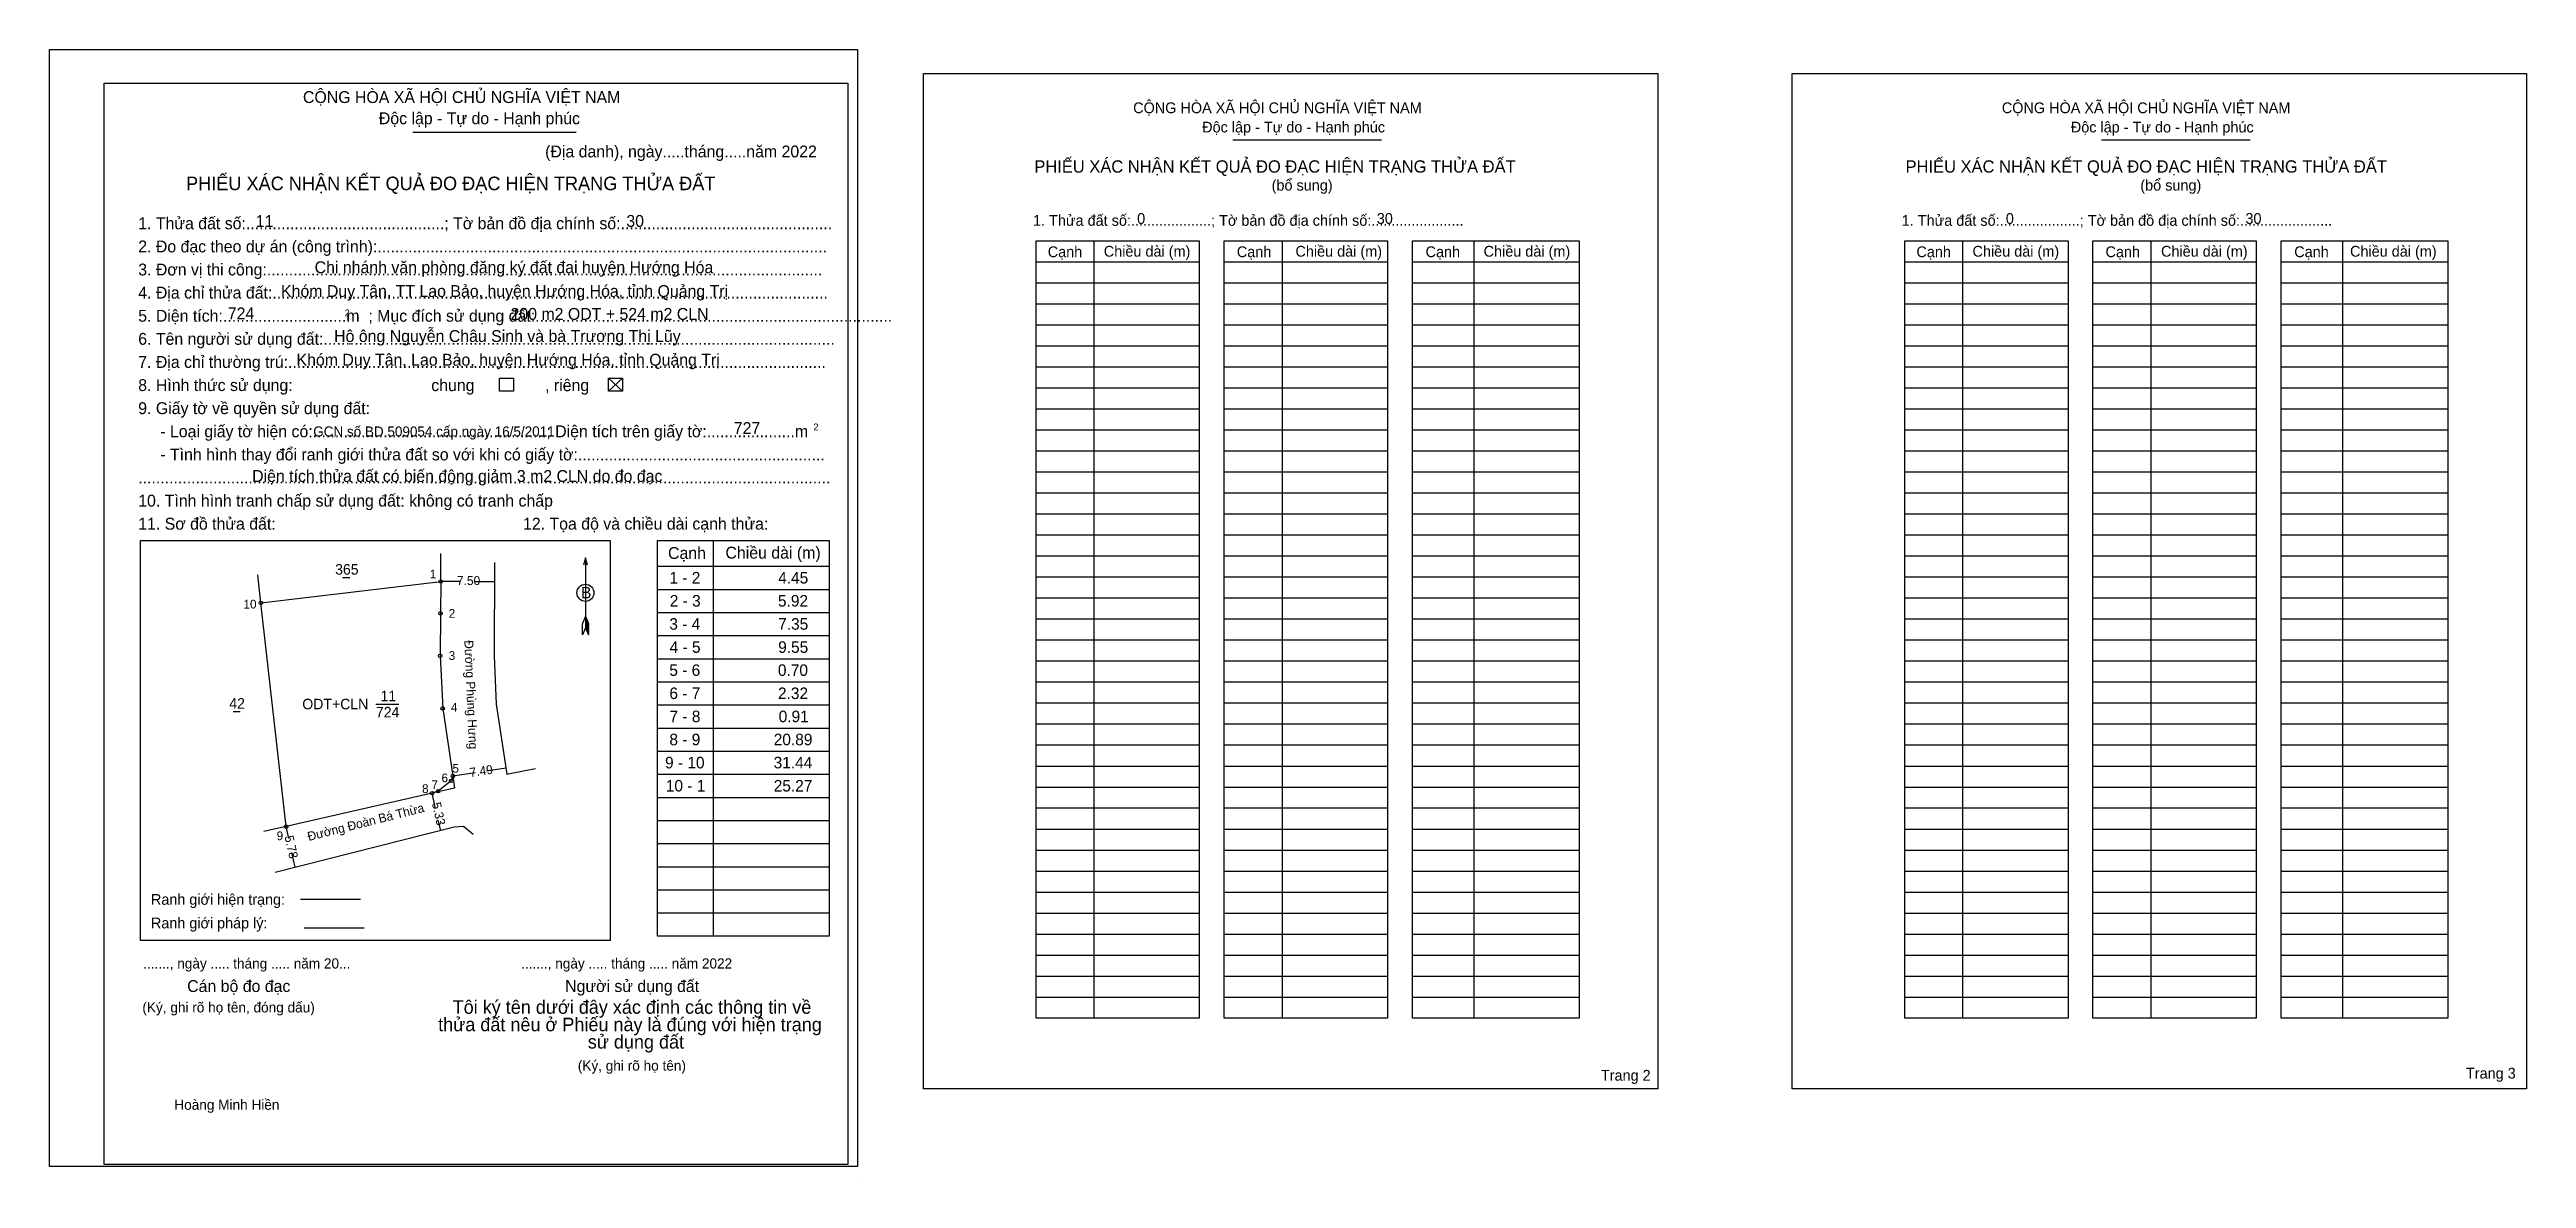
# Model space of a CAD drawing. Extents: x 535974 to 536319, y 1837409 to 1837567.
import ezdxf

# ---------------------------------------------------------------- set-up
doc = ezdxf.new("R2010")
doc.units = 0
for name, color, linetype in [('Level 1', 7, 'Continuous'), ('Level 10', 7, 'Continuous'), ('Level 11', 7, 'Continuous'), ('Level 13', 7, 'Continuous'), ('Level 15', 7, 'Continuous'), ('Level 2', 7, 'Continuous'), ('Level 23', 7, 'Continuous'), ('Level 27', 7, 'Continuous'), ('Level 3', 7, 'Continuous'), ('Level 36', 7, 'Continuous'), ('Level 48', 7, 'Continuous'), ('Level 5', 7, 'Continuous'), ('Level 50', 7, 'Continuous'), ('Level 52', 7, 'Continuous'), ('Level 54', 7, 'Continuous'), ('Level 6', 7, 'Continuous'), ('Level 63', 7, 'Continuous'), ('Level 9', 7, 'Continuous')]:
    doc.layers.add(name, color=color, linetype=linetype)

msp = doc.modelspace()

# ---------------------------------------------------------------- linework, layer by layer
at = {"layer": 'Level 1'}
for p, q in [((535973.64, 1837565.21), (535973.64, 1837565.21)), ((536095.59, 1837563.55), (536095.59, 1837563.55)), ((536024.34, 1837555.32), (536047.14, 1837555.32)), ((536138.8, 1837554.28), (536159.53, 1837554.28)), ((536260.03, 1837554.28), (536280.76, 1837554.28)), ((536111.32, 1837537.25), (536134.1, 1837537.25)), ((536119.39, 1837540.18), (536119.39, 1837431.66)), ((536137.58, 1837537.25), (536160.36, 1837537.25)), ((536145.65, 1837540.18), (536145.65, 1837431.66)), ((536163.84, 1837537.25), (536187.11, 1837537.25)), ((536172.4, 1837540.18), (536172.4, 1837431.66)), ((536232.56, 1837537.25), (536255.34, 1837537.25)), ((536240.62, 1837540.18), (536240.62, 1837431.66)), ((536258.81, 1837537.25), (536281.6, 1837537.25)), ((536266.88, 1837540.18), (536266.88, 1837431.66)), ((536285.07, 1837537.25), (536308.34, 1837537.25)), ((536293.63, 1837540.18), (536293.63, 1837431.66)), ((536111.32, 1837534.32), (536134.1, 1837534.32)), ((536137.58, 1837534.32), (536160.36, 1837534.32)), ((536163.84, 1837534.32), (536187.11, 1837534.32)), ((536232.56, 1837534.32), (536255.34, 1837534.32)), ((536258.81, 1837534.32), (536281.6, 1837534.32)), ((536285.07, 1837534.32), (536308.34, 1837534.32)), ((536111.32, 1837531.38), (536134.1, 1837531.38)), ((536137.58, 1837531.38), (536160.36, 1837531.38)), ((536163.84, 1837531.38), (536187.11, 1837531.38)), ((536232.56, 1837531.38), (536255.34, 1837531.38)), ((536258.81, 1837531.38), (536281.6, 1837531.38)), ((536285.07, 1837531.38), (536308.34, 1837531.38)), ((536111.32, 1837528.45), (536134.1, 1837528.45)), ((536137.58, 1837528.45), (536160.36, 1837528.45)), ((536163.84, 1837528.45), (536187.11, 1837528.45)), ((536232.56, 1837528.45), (536255.34, 1837528.45)), ((536258.81, 1837528.45), (536281.6, 1837528.45)), ((536285.07, 1837528.45), (536308.34, 1837528.45)), ((536111.32, 1837525.52), (536134.1, 1837525.52)), ((536137.58, 1837525.52), (536160.36, 1837525.52)), ((536163.84, 1837525.52), (536187.11, 1837525.52)), ((536232.56, 1837525.52), (536255.34, 1837525.52)), ((536258.81, 1837525.52), (536281.6, 1837525.52)), ((536285.07, 1837525.52), (536308.34, 1837525.52)), ((536051.66, 1837520.99), (536053.6, 1837519.18)), ((536051.66, 1837519.18), (536053.6, 1837520.99)), ((536111.32, 1837522.58), (536134.1, 1837522.58)), ((536111.32, 1837519.65), (536134.1, 1837519.65)), ((536137.58, 1837522.58), (536160.36, 1837522.58)), ((536137.58, 1837519.65), (536160.36, 1837519.65)), ((536163.84, 1837522.58), (536187.11, 1837522.58)), ((536163.84, 1837519.65), (536187.11, 1837519.65)), ((536232.56, 1837522.58), (536255.34, 1837522.58)), ((536232.56, 1837519.65), (536255.34, 1837519.65)), ((536258.81, 1837522.58), (536281.6, 1837522.58)), ((536258.81, 1837519.65), (536281.6, 1837519.65)), ((536285.07, 1837522.58), (536308.34, 1837522.58)), ((536285.07, 1837519.65), (536308.34, 1837519.65)), ((536111.32, 1837516.72), (536134.1, 1837516.72)), ((536137.58, 1837516.72), (536160.36, 1837516.72)), ((536163.84, 1837516.72), (536187.11, 1837516.72)), ((536232.56, 1837516.72), (536255.34, 1837516.72)), ((536258.81, 1837516.72), (536281.6, 1837516.72)), ((536285.07, 1837516.72), (536308.34, 1837516.72)), ((536111.32, 1837513.78), (536134.1, 1837513.78)), ((536137.58, 1837513.78), (536160.36, 1837513.78)), ((536163.84, 1837513.78), (536187.11, 1837513.78)), ((536232.56, 1837513.78), (536255.34, 1837513.78)), ((536258.81, 1837513.78), (536281.6, 1837513.78)), ((536285.07, 1837513.78), (536308.34, 1837513.78)), ((536111.32, 1837510.85), (536134.1, 1837510.85)), ((536137.58, 1837510.85), (536160.36, 1837510.85)), ((536163.84, 1837510.85), (536187.11, 1837510.85)), ((536232.56, 1837510.85), (536255.34, 1837510.85)), ((536258.81, 1837510.85), (536281.6, 1837510.85)), ((536285.07, 1837510.85), (536308.34, 1837510.85)), ((536111.32, 1837507.92), (536134.1, 1837507.92)), ((536137.58, 1837507.92), (536160.36, 1837507.92)), ((536163.84, 1837507.92), (536187.11, 1837507.92)), ((536232.56, 1837507.92), (536255.34, 1837507.92)), ((536258.81, 1837507.92), (536281.6, 1837507.92)), ((536285.07, 1837507.92), (536308.34, 1837507.92)), ((536111.32, 1837504.98), (536134.1, 1837504.98)), ((536137.58, 1837504.98), (536160.36, 1837504.98)), ((536163.84, 1837504.98), (536187.11, 1837504.98)), ((536232.56, 1837504.98), (536255.34, 1837504.98)), ((536258.81, 1837504.98), (536281.6, 1837504.98)), ((536285.07, 1837504.98), (536308.34, 1837504.98)), ((536111.32, 1837502.05), (536134.1, 1837502.05)), ((536111.32, 1837499.12), (536134.1, 1837499.12)), ((536137.58, 1837502.05), (536160.36, 1837502.05)), ((536137.58, 1837499.12), (536160.36, 1837499.12)), ((536163.84, 1837502.05), (536187.11, 1837502.05)), ((536163.84, 1837499.12), (536187.11, 1837499.12)), ((536232.56, 1837502.05), (536255.34, 1837502.05)), ((536232.56, 1837499.12), (536255.34, 1837499.12)), ((536258.81, 1837502.05), (536281.6, 1837502.05)), ((536258.81, 1837499.12), (536281.6, 1837499.12)), ((536285.07, 1837502.05), (536308.34, 1837502.05)), ((536285.07, 1837499.12), (536308.34, 1837499.12)), ((535986.34, 1837498.32), (535986.34, 1837498.32)), ((536048.43, 1837495.91), (536048.43, 1837486.15)), ((536066.25, 1837498.34), (536066.25, 1837443.11)), ((536111.32, 1837496.19), (536134.1, 1837496.19)), ((536137.58, 1837496.19), (536160.36, 1837496.19)), ((536163.84, 1837496.19), (536187.11, 1837496.19)), ((536232.56, 1837496.19), (536255.34, 1837496.19)), ((536258.81, 1837496.19), (536281.6, 1837496.19)), ((536285.07, 1837496.19), (536308.34, 1837496.19)), ((536058.51, 1837494.74), (536082.44, 1837494.74)), ((536111.32, 1837493.25), (536134.1, 1837493.25)), ((536137.58, 1837493.25), (536160.36, 1837493.25)), ((536163.84, 1837493.25), (536187.11, 1837493.25)), ((536232.56, 1837493.25), (536255.34, 1837493.25)), ((536258.81, 1837493.25), (536281.6, 1837493.25)), ((536285.07, 1837493.25), (536308.34, 1837493.25)), ((536058.51, 1837491.51), (536082.44, 1837491.51)), ((536111.32, 1837490.32), (536134.1, 1837490.32)), ((536137.58, 1837490.32), (536160.36, 1837490.32)), ((536163.84, 1837490.32), (536187.11, 1837490.32)), ((536232.56, 1837490.32), (536255.34, 1837490.32)), ((536258.81, 1837490.32), (536281.6, 1837490.32)), ((536285.07, 1837490.32), (536308.34, 1837490.32)), ((536048, 1837485.16), (536048.02, 1837486.77)), ((536048.43, 1837486.15), (536048, 1837485.16)), ((536048.43, 1837487.76), (536048.02, 1837486.77)), ((536048.43, 1837487.76), (536048.84, 1837486.77)), ((536048.43, 1837487.62), (536048.84, 1837486.62)), ((536048.43, 1837487.48), (536048.84, 1837486.48)), ((536048.43, 1837487.34), (536048.85, 1837486.34)), ((536048.43, 1837487.2), (536048.85, 1837486.19)), ((536048.43, 1837487.06), (536048.85, 1837486.05)), ((536048.43, 1837486.92), (536048.85, 1837485.9)), ((536048.43, 1837486.78), (536048.85, 1837485.76)), ((536048.43, 1837486.64), (536048.85, 1837485.61)), ((536048.43, 1837486.5), (536048.85, 1837485.47)), ((536048.43, 1837486.36), (536048.86, 1837485.33)), ((536048.43, 1837486.15), (536048.86, 1837485.16)), ((536048.86, 1837485.16), (536048.84, 1837486.77)), ((536058.51, 1837488.28), (536082.44, 1837488.28)), ((536058.51, 1837485.06), (536082.44, 1837485.06)), ((536111.32, 1837487.39), (536134.1, 1837487.39)), ((536137.58, 1837487.39), (536160.36, 1837487.39)), ((536163.84, 1837487.39), (536187.11, 1837487.39)), ((536232.56, 1837487.39), (536255.34, 1837487.39)), ((536258.81, 1837487.39), (536281.6, 1837487.39)), ((536285.07, 1837487.39), (536308.34, 1837487.39)), ((536058.51, 1837481.83), (536082.44, 1837481.83)), ((536111.32, 1837484.45), (536134.1, 1837484.45)), ((536111.32, 1837481.52), (536134.1, 1837481.52)), ((536137.58, 1837484.45), (536160.36, 1837484.45)), ((536137.58, 1837481.52), (536160.36, 1837481.52)), ((536163.84, 1837484.45), (536187.11, 1837484.45)), ((536163.84, 1837481.52), (536187.11, 1837481.52)), ((536232.56, 1837484.45), (536255.34, 1837484.45)), ((536232.56, 1837481.52), (536255.34, 1837481.52)), ((536258.81, 1837484.45), (536281.6, 1837484.45)), ((536258.81, 1837481.52), (536281.6, 1837481.52)), ((536285.07, 1837484.45), (536308.34, 1837484.45)), ((536285.07, 1837481.52), (536308.34, 1837481.52)), ((536058.51, 1837478.6), (536082.44, 1837478.6)), ((536111.32, 1837478.59), (536134.1, 1837478.59)), ((536137.58, 1837478.59), (536160.36, 1837478.59)), ((536163.84, 1837478.59), (536187.11, 1837478.59)), ((536232.56, 1837478.59), (536255.34, 1837478.59)), ((536258.81, 1837478.59), (536281.6, 1837478.59)), ((536285.07, 1837478.59), (536308.34, 1837478.59)), ((536058.51, 1837475.38), (536082.44, 1837475.38)), ((536111.32, 1837475.65), (536134.1, 1837475.65)), ((536137.58, 1837475.65), (536160.36, 1837475.65)), ((536163.84, 1837475.65), (536187.11, 1837475.65)), ((536232.56, 1837475.65), (536255.34, 1837475.65)), ((536258.81, 1837475.65), (536281.6, 1837475.65)), ((536285.07, 1837475.65), (536308.34, 1837475.65)), ((536058.51, 1837472.15), (536082.44, 1837472.15)), ((536111.32, 1837472.72), (536134.1, 1837472.72)), ((536137.58, 1837472.72), (536160.36, 1837472.72)), ((536163.84, 1837472.72), (536187.11, 1837472.72)), ((536232.56, 1837472.72), (536255.34, 1837472.72)), ((536258.81, 1837472.72), (536281.6, 1837472.72)), ((536285.07, 1837472.72), (536308.34, 1837472.72)), ((536058.51, 1837468.92), (536082.44, 1837468.92)), ((536111.32, 1837469.79), (536134.1, 1837469.79)), ((536137.58, 1837469.79), (536160.36, 1837469.79)), ((536163.84, 1837469.79), (536187.11, 1837469.79)), ((536232.56, 1837469.79), (536255.34, 1837469.79)), ((536258.81, 1837469.79), (536281.6, 1837469.79)), ((536285.07, 1837469.79), (536308.34, 1837469.79)), ((536058.51, 1837465.7), (536082.44, 1837465.7)), ((536111.32, 1837466.85), (536134.1, 1837466.85)), ((536137.58, 1837466.85), (536160.36, 1837466.85)), ((536163.84, 1837466.85), (536187.11, 1837466.85)), ((536232.56, 1837466.85), (536255.34, 1837466.85)), ((536258.81, 1837466.85), (536281.6, 1837466.85)), ((536285.07, 1837466.85), (536308.34, 1837466.85)), ((536058.51, 1837462.47), (536082.44, 1837462.47)), ((536111.32, 1837463.92), (536134.1, 1837463.92)), ((536111.32, 1837460.99), (536134.1, 1837460.99)), ((536137.58, 1837463.92), (536160.36, 1837463.92)), ((536137.58, 1837460.99), (536160.36, 1837460.99)), ((536163.84, 1837463.92), (536187.11, 1837463.92)), ((536163.84, 1837460.99), (536187.11, 1837460.99)), ((536232.56, 1837463.92), (536255.34, 1837463.92)), ((536232.56, 1837460.99), (536255.34, 1837460.99)), ((536258.81, 1837463.92), (536281.6, 1837463.92)), ((536258.81, 1837460.99), (536281.6, 1837460.99)), ((536285.07, 1837463.92), (536308.34, 1837463.92)), ((536285.07, 1837460.99), (536308.34, 1837460.99)), ((536058.51, 1837459.24), (536082.44, 1837459.24)), ((536111.32, 1837458.05), (536134.1, 1837458.05)), ((536137.58, 1837458.05), (536160.36, 1837458.05)), ((536163.84, 1837458.05), (536187.11, 1837458.05)), ((536232.56, 1837458.05), (536255.34, 1837458.05)), ((536258.81, 1837458.05), (536281.6, 1837458.05)), ((536285.07, 1837458.05), (536308.34, 1837458.05)), ((536058.51, 1837456.02), (536082.44, 1837456.02)), ((536111.32, 1837455.12), (536134.1, 1837455.12)), ((536137.58, 1837455.12), (536160.36, 1837455.12)), ((536163.84, 1837455.12), (536187.11, 1837455.12)), ((536232.56, 1837455.12), (536255.34, 1837455.12)), ((536258.81, 1837455.12), (536281.6, 1837455.12)), ((536285.07, 1837455.12), (536308.34, 1837455.12)), ((536058.51, 1837452.79), (536082.44, 1837452.79)), ((536111.32, 1837452.19), (536134.1, 1837452.19)), ((536137.58, 1837452.19), (536160.36, 1837452.19)), ((536163.84, 1837452.19), (536187.11, 1837452.19)), ((536232.56, 1837452.19), (536255.34, 1837452.19)), ((536258.81, 1837452.19), (536281.6, 1837452.19)), ((536285.07, 1837452.19), (536308.34, 1837452.19)), ((536058.51, 1837449.56), (536082.44, 1837449.56)), ((536111.32, 1837449.26), (536134.1, 1837449.26)), ((536137.58, 1837449.26), (536160.36, 1837449.26)), ((536163.84, 1837449.26), (536187.11, 1837449.26)), ((536232.56, 1837449.26), (536255.34, 1837449.26)), ((536258.81, 1837449.26), (536281.6, 1837449.26)), ((536285.07, 1837449.26), (536308.34, 1837449.26)), ((536058.51, 1837446.34), (536082.44, 1837446.34)), ((536111.32, 1837446.32), (536134.1, 1837446.32)), ((536137.58, 1837446.32), (536160.36, 1837446.32)), ((536163.84, 1837446.32), (536187.11, 1837446.32)), ((536232.56, 1837446.32), (536255.34, 1837446.32)), ((536258.81, 1837446.32), (536281.6, 1837446.32)), ((536285.07, 1837446.32), (536308.34, 1837446.32)), ((536051.88, 1837442.49), (536051.88, 1837442.49)), ((536111.32, 1837443.39), (536134.1, 1837443.39)), ((536111.32, 1837440.46), (536134.1, 1837440.46)), ((536137.58, 1837443.39), (536160.36, 1837443.39)), ((536137.58, 1837440.46), (536160.36, 1837440.46)), ((536163.84, 1837443.39), (536187.11, 1837443.39)), ((536163.84, 1837440.46), (536187.11, 1837440.46)), ((536232.56, 1837443.39), (536255.34, 1837443.39)), ((536232.56, 1837440.46), (536255.34, 1837440.46)), ((536258.81, 1837443.39), (536281.6, 1837443.39)), ((536258.81, 1837440.46), (536281.6, 1837440.46)), ((536285.07, 1837443.39), (536308.34, 1837443.39)), ((536285.07, 1837440.46), (536308.34, 1837440.46)), ((536111.32, 1837437.52), (536134.1, 1837437.52)), ((536137.58, 1837437.52), (536160.36, 1837437.52)), ((536163.84, 1837437.52), (536187.11, 1837437.52)), ((536232.56, 1837437.52), (536255.34, 1837437.52)), ((536258.81, 1837437.52), (536281.6, 1837437.52)), ((536285.07, 1837437.52), (536308.34, 1837437.52)), ((536111.32, 1837434.59), (536134.1, 1837434.59)), ((536137.58, 1837434.59), (536160.36, 1837434.59)), ((536163.84, 1837434.59), (536187.11, 1837434.59)), ((536232.56, 1837434.59), (536255.34, 1837434.59)), ((536258.81, 1837434.59), (536281.6, 1837434.59)), ((536285.07, 1837434.59), (536308.34, 1837434.59)), ((536198.09, 1837421.78), (536198.09, 1837421.78)), ((536086.39, 1837409.27), (536086.39, 1837409.27))]:
    msp.add_line(p, q, dxfattribs=at)
for points in [[(536111.32, 1837540.18), (536134.1, 1837540.18), (536134.1, 1837431.66), (536111.32, 1837431.66)], [(536137.58, 1837540.18), (536160.36, 1837540.18), (536160.36, 1837431.66), (536137.58, 1837431.66)], [(536163.84, 1837540.18), (536187.11, 1837540.18), (536187.11, 1837431.66), (536163.84, 1837431.66)], [(536232.56, 1837540.18), (536255.34, 1837540.18), (536255.34, 1837431.66), (536232.56, 1837431.66)], [(536258.81, 1837540.18), (536281.6, 1837540.18), (536281.6, 1837431.66), (536258.81, 1837431.66)], [(536285.07, 1837540.18), (536308.34, 1837540.18), (536308.34, 1837431.66), (536285.07, 1837431.66)], [(535986.34, 1837498.32), (536051.88, 1837498.32), (536051.88, 1837442.49), (535986.34, 1837442.49)], [(536058.51, 1837498.34), (536082.44, 1837498.34), (536082.44, 1837443.11), (536058.51, 1837443.11)]]:
    msp.add_lwpolyline(points, close=True, dxfattribs=at)
msp.add_lwpolyline([(536048.71, 1837494.87), (536048.43, 1837495.91), (536048.15, 1837494.87)], dxfattribs=at)
msp.add_circle((536048.43, 1837491.03), 1.19, dxfattribs=at)
at = {"layer": 'Level 10'}
msp.add_line((536030.17, 1837463.78), (536027.02, 1837463.06), dxfattribs=at)
msp.add_lwpolyline([(536028.16, 1837482.24), (536028.51, 1837474.9), (536029.92, 1837465.45), (536029.7, 1837464.79), (536027.89, 1837463.34), (536027.02, 1837463.06), (536006.66, 1837458.39), (536003.14, 1837489.63), (536028.23, 1837492.61), (536028.2, 1837488.16)], close=True, dxfattribs=at)
msp.add_lwpolyline([(536035.74, 1837495.27), (536035.7, 1837482.21), (536035.99, 1837475.48), (536037.45, 1837465.73)], dxfattribs=at)
at = {"layer": 'Level 11'}
for centre in [(536028.23, 1837492.61), (536003.14, 1837489.63), (536028.2, 1837488.16), (536028.16, 1837482.24), (536028.16, 1837482.24), (536028.51, 1837474.9), (536029.7, 1837464.79), (536029.92, 1837465.45), (536027.02, 1837463.06), (536027.89, 1837463.34), (536006.66, 1837458.39)]:
    msp.add_circle(centre, 0.244, dxfattribs=at)
at = {"layer": 'Level 15'}
for p, q in [((536030.96, 1837492.59), (536028.23, 1837492.61)), ((536035.73, 1837492.55), (536032.95, 1837492.57)), ((536033.03, 1837465.91), (536029.92, 1837465.45)), ((536037.33, 1837466.55), (536034.63, 1837466.15)), ((536027.52, 1837460.93), (536027.02, 1837463.06)), ((536007.03, 1837456.75), (536006.66, 1837458.39)), ((536028.23, 1837457.87), (536027.9, 1837459.28)), ((536007.92, 1837452.75), (536007.47, 1837454.76))]:
    msp.add_line(p, q, dxfattribs=at)
at = {"layer": 'Level 2'}
msp.add_line((536029.92, 1837465.45), (536030.17, 1837463.78), dxfattribs=at)
for points in [[(535973.64, 1837566.88), (536086.39, 1837566.88), (536086.39, 1837410.93), (535973.64, 1837410.93)], [(536095.59, 1837563.55), (536198.09, 1837563.55), (536198.09, 1837421.78), (536095.59, 1837421.78)], [(536216.82, 1837563.55), (536319.32, 1837563.55), (536319.32, 1837421.78), (536216.82, 1837421.78)]]:
    msp.add_lwpolyline(points, close=True, dxfattribs=at)
at = {"layer": 'Level 23'}
for points in [[(536037.42, 1837465.72), (536041.46, 1837466.52)], [(536005.15, 1837452.05), (536030.1, 1837458.34), (536031.41, 1837458.44), (536032.78, 1837457.34)]]:
    msp.add_lwpolyline(points, dxfattribs=at)
at = {"layer": 'Level 27'}
for p, q in [((536028.23, 1837492.61), (536028.25, 1837496.52)), ((536003.14, 1837489.63), (536002.7, 1837493.52))]:
    msp.add_line(p, q, dxfattribs=at)
at = {"layer": 'Level 3'}
msp.add_lwpolyline([(535981.26, 1837562.2), (536085.05, 1837562.2), (536085.05, 1837411.22), (535981.26, 1837411.22)], close=True, dxfattribs=at)
at = {"layer": 'Level 5'}
for p, q in [((536008.68, 1837448.28), (536017.05, 1837448.28)), ((536009.19, 1837444.24), (536017.56, 1837444.24))]:
    msp.add_line(p, q, dxfattribs=at)
at = {"layer": 'Level 50'}
for points in [[(536036.43, 1837520.99), (536038.37, 1837520.99), (536038.37, 1837519.18), (536036.43, 1837519.18)], [(536051.66, 1837520.99), (536053.6, 1837520.99), (536053.6, 1837519.18), (536051.66, 1837519.18)]]:
    msp.add_lwpolyline(points, close=True, dxfattribs=at)
at = {"layer": 'Level 54'}
msp.add_lwpolyline([(536006.66, 1837458.39), (536003.56, 1837457.7)], dxfattribs=at)
at = {"layer": 'Level 9'}
for p, q in [((536014.55, 1837493.18), (536015.55, 1837493.18)), ((536019.19, 1837475.5), (536022.37, 1837475.5)), ((535999.27, 1837474.47), (536000.27, 1837474.47))]:
    msp.add_line(p, q, dxfattribs=at)

# ---------------------------------------------------------------- texts
at = {"layer": 'Level 1'}
for s, height, p in [('CỘNG HÒA XÃ HỘI CHỦ NGHĨA VIỆT NAM', 1.6562, (536009.01, 1837559.41)), ('Độc lập - Tự do - Hạnh phúc', 1.6562, (536019.6, 1837556.45)), ('CỘNG HÒA XÃ HỘI CHỦ NGHĨA VIỆT NAM', 1.5056, (536124.87, 1837557.99)), ('CỘNG HÒA XÃ HỘI CHỦ NGHĨA VIỆT NAM', 1.5056, (536246.1, 1837557.99)), ('Độc lập - Tự do - Hạnh phúc', 1.5056, (536134.5, 1837555.3)), ('Độc lập - Tự do - Hạnh phúc', 1.5056, (536255.73, 1837555.3)), ('(Địa danh), ngày.....tháng.....năm 2022', 1.6562, (536042.81, 1837551.82)), ('PHIẾU XÁC NHẬN KẾT QUẢ ĐO ĐẠC HIỆN TRẠNG THỬA ĐẤT', 1.7209, (536111.08, 1837549.69)), ('PHIẾU XÁC NHẬN KẾT QUẢ ĐO ĐẠC HIỆN TRẠNG THỬA ĐẤT', 1.7209, (536232.67, 1837549.69)), ('PHIẾU XÁC NHẬN KẾT QUẢ ĐO ĐẠC HIỆN TRẠNG THỬA ĐẤT', 1.8929, (535992.69, 1837547.24)), ('(bổ sung)', 1.506, (536144.2, 1837547.19)), ('(bổ sung)', 1.506, (536265.43, 1837547.19)), ('1. Thửa đất số:....................; Tờ bản đồ địa chính số:.......................', 1.5056, (536110.9, 1837542.27)), ('1. Thửa đất số:....................; Tờ bản đồ địa chính số:.......................', 1.5056, (536232.13, 1837542.27)), ('2. Đo đạc theo dự án (công trình):......................................................................................................', 1.65615, (535986.02, 1837538.56)), ('1. Thửa đất số:.............................................; Tờ bản đồ địa chính số:................................................', 1.65615, (535986.02, 1837541.79)), ('3. Đơn vị thi công:..............................................................................................................................', 1.65615, (535986.02, 1837535.34)), ('Cạnh', 1.506, (536112.95, 1837537.89)), ('Chiều dài (m)', 1.5056, (536120.77, 1837537.96)), ('Cạnh', 1.506, (536139.34, 1837537.89)), ('Chiều dài (m)', 1.5056, (536147.52, 1837537.96)), ('Cạnh', 1.506, (536165.68, 1837537.89)), ('Chiều dài (m)', 1.5056, (536173.78, 1837537.96)), ('Cạnh', 1.506, (536234.18, 1837537.89)), ('Chiều dài (m)', 1.5056, (536242.01, 1837537.96)), ('Cạnh', 1.506, (536260.57, 1837537.89)), ('Chiều dài (m)', 1.5056, (536268.32, 1837537.96)), ('Cạnh', 1.506, (536286.91, 1837537.89)), ('Chiều dài (m)', 1.5056, (536294.7, 1837537.96)), ('4. Địa chỉ thửa đất:..............................................................................................................................', 1.65615, (535986.02, 1837532.11)), ('5. Diện tích:............................m  ; Mục đích sử dụng đất:.................................................................................', 1.65615, (535986.02, 1837528.88)), ('2', 0.946, (536014.84, 1837529.64)), ('6. Tên người sử dụng đất:....................................................................................................................', 1.65615, (535986.02, 1837525.66)), ('7. Địa chỉ thường trú:..........................................................................................................................', 1.65615, (535986.02, 1837522.43)), ('chung                , riêng', 1.6562, (536026.92, 1837519.19)), ('9. Giấy tờ về quyền sử dụng đất:', 1.6562, (535986.02, 1837515.98)), ('     - Loại giấy tờ hiện có:.....................................................; Diện tích trên giấy tờ:....................m', 1.65615, (535986.02, 1837512.75)), ('2', 0.946, (536080.25, 1837513.72)), ('     - Tình hình thay đổi ranh giới thửa đất so với khi có giấy tờ:........................................................', 1.65615, (535986.02, 1837509.52)), ('.............................................................................................................................................................', 1.65615, (535986.02, 1837506.3)), ('10. Tình hình tranh chấp sử dụng đất: không có tranh chấp', 1.6562, (535986.02, 1837503.07)), ('11. Sơ đồ thửa đất:', 1.6562, (535986.02, 1837499.85)), ('12. Tọa độ và chiều dài cạnh thửa:', 1.6562, (536039.72, 1837499.85)), ('Cạnh', 1.656, (536059.96, 1837495.76)), ('Chiều dài (m)', 1.6562, (536067.97, 1837495.81)), ('B', 1.61, (536047.83, 1837490.25)), ('......., ngày ..... tháng ..... năm 20...', 1.4196, (535986.72, 1837438.58)), ('......., ngày ..... tháng ..... năm 2022', 1.4196, (536039.47, 1837438.58)), ('Cán bộ đo đạc', 1.6562, (535992.85, 1837435.3)), ('Người sử dụng đất', 1.6562, (536045.6, 1837435.3)), ('(Ký, ghi rõ họ tên, đóng dấu)', 1.4196, (535986.6, 1837432.45)), ('Tôi ký tên dưới đây xác định các thông tin về', 1.882, (536029.9, 1837432.26)), ('thửa đất nêu ở Phiếu này là đúng với hiện trạng', 1.882, (536027.88, 1837429.83)), ('sử dụng đất', 1.882, (536048.76, 1837427.41)), ('(Ký, ghi rõ họ tên)', 1.4196, (536047.37, 1837424.32)), ('Trang 2', 1.506, (536190.15, 1837422.92)), ('Trang 3', 1.506, (536310.88, 1837423.21)), ('Hoàng Minh Hiền', 1.4196, (535991.06, 1837418.86))]:
    msp.add_text(s, height=height, dxfattribs=at).set_placement(p)
at = {"layer": 'Level 13'}
for s, p in [('ODT+CLN', (536008.92, 1837474.77)), ('724', (536019.19, 1837473.64)), ('11', (536019.83, 1837475.89))]:
    msp.add_text(s, height=1.467, dxfattribs=at).set_placement(p)
at = {"layer": 'Level 15'}
for s, rotation, p in [('7.50', 359.5416, (536030.49, 1837492.13)), ('Đường Phùng Hưng', 272.4674, (536031.53, 1837484.39)), ('7.49', 8.4438, (536032.37, 1837465.31)), ('Đường Đoàn Bá Thừa', 14.1497, (536009.82, 1837456.38)), ('5.33', 282.5933, (536027, 1837461.64)), ('5.78', 282.5933, (536006.43, 1837457))]:
    msp.add_text(s, height=1.25, rotation=rotation, dxfattribs=at).set_placement(p)
at = {"layer": 'Level 36'}
for s, p in [('365', (536013.5, 1837493.57)), ('42', (535998.73, 1837474.86))]:
    msp.add_text(s, height=1.467, dxfattribs=at).set_placement(p)
at = {"layer": 'Level 48'}
msp.add_text('8. Hình thức sử dụng:', height=1.6562, dxfattribs=at).set_placement((535986.02, 1837519.2))
at = {"layer": 'Level 52'}
for s, p in [('1 - 2', (536060.15, 1837492.33)), ('4.45', (536075.33, 1837492.33)), ('2 - 3', (536060.2, 1837489.11)), ('5.92', (536075.3, 1837489.11)), ('3 - 4', (536060.14, 1837485.88)), ('7.35', (536075.33, 1837485.88)), ('4 - 5', (536060.18, 1837482.65)), ('9.55', (536075.33, 1837482.65)), ('5 - 6', (536060.14, 1837479.43)), ('0.70', (536075.29, 1837479.43)), ('6 - 7', (536060.15, 1837476.2)), ('7 - 8', (536060.16, 1837472.97)), ('2.32', (536075.3, 1837476.2)), ('0.91', (536075.4, 1837472.97)), ('8 - 9', (536060.15, 1837469.75)), ('20.89', (536074.71, 1837469.75)), ('9 - 10', (536059.54, 1837466.52)), ('31.44', (536074.7, 1837466.52)), ('10 - 1', (536059.65, 1837463.29)), ('25.27', (536074.71, 1837463.29))]:
    msp.add_text(s, height=1.613, dxfattribs=at).set_placement(p)
at = {"layer": 'Level 6'}
for s, height, p in [('11', 1.656, (536002.42, 1837542.1)), ('30', 1.656, (536054.14, 1837542.12)), ('0', 1.51, (536125.43, 1837542.53)), ('30', 1.506, (536158.87, 1837542.54)), ('0', 1.51, (536246.66, 1837542.53)), ('30', 1.506, (536280.1, 1837542.54)), ('Chi nhánh văn phòng đăng ký đất đai huyện Hướng Hóa', 1.6562, (536010.64, 1837535.65)), ('Khóm Duy Tân, TT Lao Bảo, huyện Hướng Hóa, tỉnh Quảng Trị', 1.6562, (536005.95, 1837532.33)), ('724', 1.656, (535998.52, 1837529.21)), ('200 m2 ODT + 524 m2 CLN', 1.6562, (536037.98, 1837529.14)), ('Hộ ông Nguyễn Châu Sinh và bà Trương Thị Lũy', 1.6562, (536013.36, 1837526.05)), ('Khóm Duy Tân, Lao Bảo, huyện Hướng Hóa, tỉnh Quảng Trị', 1.6562, (536008.11, 1837522.74)), ('GCN số BD 509054 cấp ngày 16/5/2011', 1.4078, (536010.44, 1837512.85)), ('727', 1.656, (536069.13, 1837513.2)), ('Diện tích thửa đất có biến động giảm 3 m2 CLN do đo đạc', 1.6562, (536001.92, 1837506.51)), ('Ranh giới hiện trạng:', 1.5, (535987.8, 1837447.48)), ('Ranh giới pháp lý:', 1.5, (535987.8, 1837444.18))]:
    msp.add_text(s, height=height, dxfattribs=at).set_placement(p)
at = {"layer": 'Level 63'}
msp.add_text('D', height=0.0049, dxfattribs=at).set_placement((536006.66, 1837458.39))
msp.add_text('D', height=0.0049, dxfattribs=at).set_placement((536006.66, 1837458.39))
msp.add_text('D', height=0.0049, dxfattribs=at).set_placement((536006.66, 1837458.39))
msp.add_text('D', height=0.0049, dxfattribs=at).set_placement((536006.66, 1837458.39))
at = {"layer": 'Level 9'}
for s, height, p in [('1', 1.22, (536026.72, 1837493.04)), ('10', 1.222, (536000.71, 1837488.84)), ('2', 1.22, (536029.35, 1837487.54)), ('3', 1.22, (536029.35, 1837481.66)), ('4', 1.22, (536029.65, 1837474.44)), ('8', 1.22, (536025.63, 1837463.07)), ('7', 1.22, (536026.94, 1837463.63)), ('6', 1.22, (536028.35, 1837464.58)), ('5', 1.22, (536029.87, 1837465.92)), ('9', 1.22, (536005.34, 1837456.5))]:
    msp.add_text(s, height=height, dxfattribs=at).set_placement(p)

doc.saveas('drawing.dxf')
